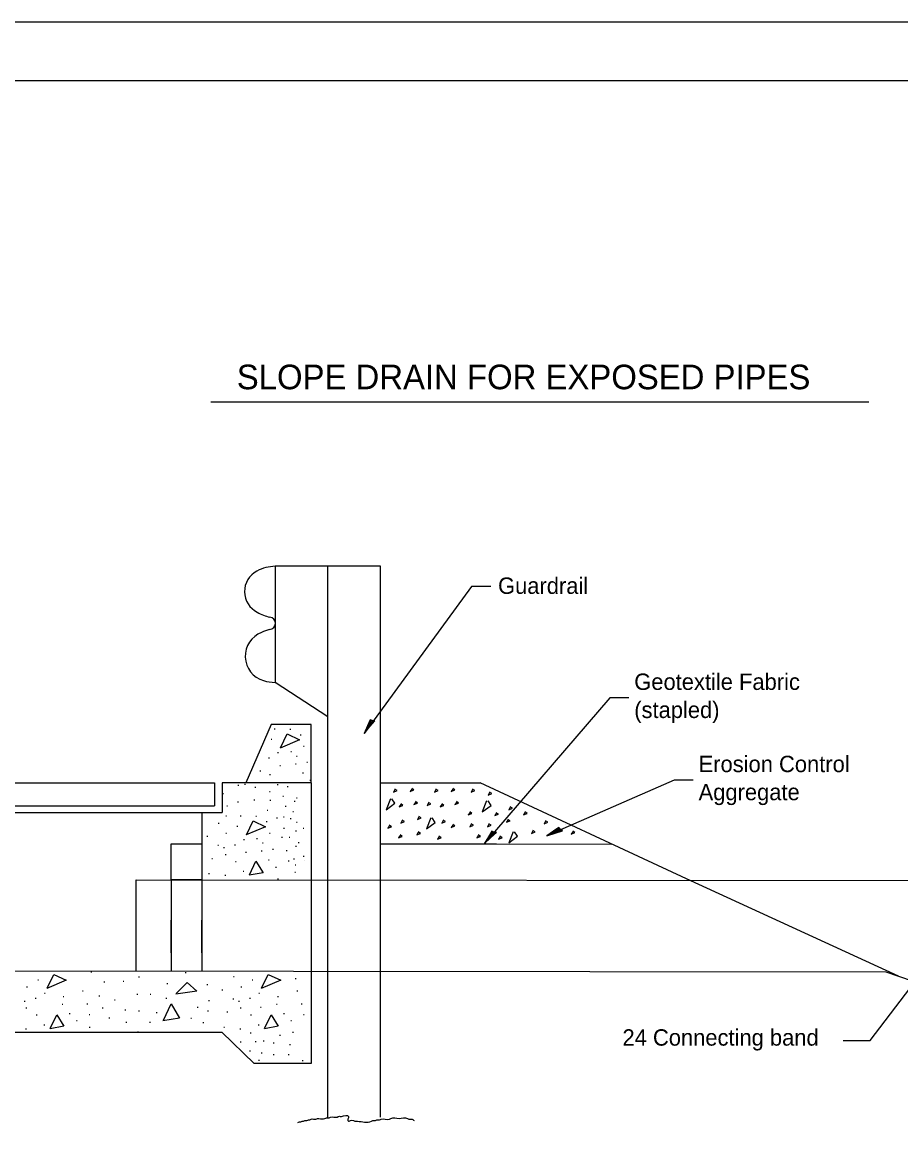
# Model space of a CAD drawing. Extents: x 0 to 2.83, y 0 to 1.83.
# Drawn here: x 0.627 to 1.252, y 1.047 to 1.833 of the extents above; entities that cross this region are included whole.
import ezdxf

# ---------------------------------------------------------------- set-up
doc = ezdxf.new("R2010")
doc.units = 0
for name, color, linetype in [('RD_Pr_Roadway_Notes', 7, 'Continuous'), ('SH_General_Details', 7, 'Continuous'), ('SH_Printer_Plotting_Border', 7, 'Continuous')]:
    doc.layers.add(name, color=color, linetype=linetype)

msp = doc.modelspace()

# ---------------------------------------------------------------- linework, layer by layer
at = {"layer": 'RD_Pr_Roadway_Notes'}
for p, q in [((0.76104, 1.56297), (1.22958, 1.56297)), ((0.94679, 1.43158), (0.87034, 1.32706)), ((0.96033, 1.43158), (0.94679, 1.43158)), ((1.04504, 1.35242), (0.95568, 1.24858)), ((1.05859, 1.35242), (1.04504, 1.35242)), ((1.09085, 1.29391), (1.00029, 1.2541)), ((1.1044, 1.29391), (1.09085, 1.29391)), ((1.23039, 1.10859), (1.28096, 1.17489)), ((1.21136, 1.10859), (1.23039, 1.10859))]:
    msp.add_line(p, q, dxfattribs=at)
for points in [[(0.87602, 1.33615), (0.87446, 1.33667), (0.87271, 1.33243), (0.87034, 1.32706), (0.87429, 1.33194), (0.87792, 1.33611), (0.87602, 1.33615), (0.87486, 1.33628), (0.87237, 1.3304), (0.87699, 1.33569), (0.87529, 1.33552), (0.87395, 1.33294), (0.87576, 1.33511)], [(1.00991, 1.25882), (1.00886, 1.26008), (1.00514, 1.25741), (1.00029, 1.2541), (1.00622, 1.25616), (1.01151, 1.25778), (1.00991, 1.25882), (1.009, 1.25954), (1.00378, 1.25586), (1.01049, 1.25792), (1.00896, 1.25867), (1.00646, 1.25719), (1.00914, 1.25808)], [(0.96256, 1.2568), (0.96109, 1.25753), (0.95877, 1.25358), (0.95568, 1.24858), (0.96027, 1.25287), (0.96444, 1.25649), (0.96256, 1.2568), (0.96144, 1.25709), (0.95816, 1.25161), (0.96346, 1.25621), (0.96176, 1.25628), (0.96007, 1.25391), (0.96216, 1.25581)]]:
    msp.add_lwpolyline(points, dxfattribs=at)
at = {"layer": 'SH_General_Details'}
for p, q in [((2.83333, 1.83333), (-0.00001, 1.83333)), ((0.88192, 1.446), (0.80685, 1.446)), ((0.80685, 1.446), (0.80685, 1.36342)), ((0.84438, 1.31837), (0.84438, 1.446)), ((0.88192, 1.05384), (0.88192, 1.446)), ((0.84438, 1.33884), (0.80685, 1.36342)), ((0.80414, 1.33349), (0.78615, 1.29194)), ((0.83262, 1.33349), (0.80414, 1.33349)), ((0.80627, 1.33032), (0.80693, 1.33032)), ((0.80627, 1.33032), (0.80693, 1.33032)), ((0.8173, 1.33003), (0.81797, 1.33003)), ((0.8173, 1.33003), (0.81797, 1.33003)), ((0.83221, 1.32889), (0.83287, 1.32889)), ((0.83221, 1.32889), (0.83287, 1.32889)), ((0.83262, 1.29194), (0.83262, 1.33349)), ((0.80397, 1.32287), (0.80464, 1.32287)), ((0.80397, 1.32287), (0.80464, 1.32287)), ((0.82481, 1.32614), (0.8254, 1.32614)), ((0.82481, 1.32614), (0.8254, 1.32614)), ((0.8087, 1.31341), (0.80937, 1.31341)), ((0.8087, 1.31341), (0.80937, 1.31341)), ((0.81798, 1.31409), (0.81856, 1.31409)), ((0.81798, 1.31409), (0.81856, 1.31409)), ((0.82709, 1.318), (0.82768, 1.318)), ((0.82709, 1.318), (0.82768, 1.318)), ((0.84438, 1.05384), (0.84438, 1.31837)), ((0.80225, 1.30968), (0.80292, 1.30968)), ((0.80225, 1.30968), (0.80292, 1.30968)), ((0.82131, 1.30543), (0.82198, 1.30543)), ((0.82131, 1.30543), (0.82198, 1.30543)), ((0.82203, 1.31097), (0.8227, 1.31097)), ((0.82203, 1.31097), (0.8227, 1.31097)), ((0.82937, 1.3066), (0.82995, 1.3066)), ((0.82937, 1.3066), (0.82995, 1.3066)), ((0.7961, 1.30055), (0.79677, 1.30055)), ((0.7961, 1.30055), (0.79677, 1.30055)), ((0.80283, 1.29784), (0.80349, 1.29784)), ((0.80283, 1.29784), (0.80349, 1.29784)), ((0.81016, 1.30432), (0.81074, 1.30432)), ((0.81016, 1.30432), (0.81074, 1.30432)), ((0.82633, 1.29898), (0.827, 1.29898)), ((0.82633, 1.29898), (0.827, 1.29898)), ((0.28708, 1.29194), (0.76384, 1.29194)), ((0.76384, 1.29194), (0.76384, 1.27542)), ((0.83262, 1.29194), (0.76931, 1.29194)), ((0.76931, 1.29194), (0.76931, 1.27073)), ((0.7803, 1.29023), (0.78097, 1.29023)), ((0.78518, 1.29094), (0.78585, 1.29094)), ((0.80827, 1.29082), (0.80894, 1.29082)), ((0.80827, 1.29082), (0.80894, 1.29082)), ((0.83149, 1.29383), (0.83216, 1.29383)), ((0.83149, 1.29383), (0.83216, 1.29383)), ((0.83262, 1.29194), (0.83262, 1.09205)), ((0.88192, 1.29194), (0.95279, 1.29194)), ((0.95279, 1.29194), (0.95279, 1.29194)), ((1.09978, 1.22348), (0.95279, 1.29194)), ((0.76946, 1.28421), (0.77013, 1.28421)), ((0.79248, 1.2888), (0.79315, 1.2888)), ((0.80285, 1.28577), (0.80343, 1.28577)), ((0.81229, 1.28251), (0.81287, 1.28251)), ((0.81541, 1.28937), (0.81608, 1.28937)), ((0.28864, 1.27542), (0.76384, 1.27542)), ((0.77242, 1.27561), (0.77309, 1.27561)), ((0.78016, 1.27833), (0.78083, 1.27833)), ((0.79177, 1.27991), (0.79243, 1.27991)), ((0.80309, 1.27962), (0.80376, 1.27962)), ((0.81412, 1.27532), (0.81479, 1.27532)), ((0.82055, 1.27874), (0.82114, 1.27874)), ((0.82201, 1.2812), (0.82267, 1.2812)), ((0.28144, 1.27073), (0.76931, 1.27073)), ((0.75481, 1.27073), (0.75481, 1.2235)), ((0.7717, 1.26845), (0.77237, 1.26845)), ((0.78202, 1.26845), (0.78269, 1.26845)), ((0.79306, 1.26816), (0.79372, 1.26816)), ((0.80122, 1.27241), (0.8018, 1.27241)), ((0.80796, 1.26701), (0.80863, 1.26701)), ((0.81282, 1.26771), (0.8134, 1.26771)), ((0.81756, 1.26658), (0.81823, 1.26658)), ((0.81947, 1.27147), (0.82005, 1.27147)), ((0.76645, 1.26329), (0.76712, 1.26329)), ((0.77973, 1.26099), (0.7804, 1.26099)), ((0.80057, 1.26427), (0.80115, 1.26427)), ((0.81294, 1.25971), (0.81353, 1.25971)), ((0.82206, 1.26394), (0.82264, 1.26394)), ((0.82688, 1.25956), (0.82739, 1.25956)), ((1.0136, 1.26191), (1.0136, 1.26191)), ((0.75828, 1.25383), (0.75895, 1.25383)), ((0.7717, 1.25598), (0.77237, 1.25598)), ((0.78446, 1.25154), (0.78513, 1.25154)), ((0.79373, 1.25222), (0.79432, 1.25222)), ((0.80285, 1.25613), (0.80343, 1.25613)), ((0.81154, 1.25325), (0.81221, 1.25325)), ((0.81683, 1.25316), (0.81742, 1.25316)), ((0.82143, 1.25768), (0.82201, 1.25768)), ((0.76602, 1.24752), (0.76669, 1.24752)), ((0.77013, 1.2458), (0.77079, 1.2458)), ((0.77801, 1.24781), (0.77868, 1.24781)), ((0.78592, 1.24244), (0.7865, 1.24244)), ((0.79707, 1.24356), (0.79774, 1.24356)), ((0.79779, 1.2491), (0.79845, 1.2491)), ((0.80513, 1.24472), (0.80571, 1.24472)), ((0.8147, 1.2438), (0.81536, 1.2438)), ((0.82143, 1.24676), (0.82201, 1.24676)), ((0.8233, 1.24953), (0.82396, 1.24953)), ((0.88192, 1.24858), (0.96455, 1.24858)), ((0.88193, 1.24843), (1.04656, 1.24827)), ((0.76172, 1.23811), (0.76239, 1.23811)), ((0.77127, 1.24098), (0.77194, 1.24098)), ((0.77858, 1.23596), (0.77925, 1.23596)), ((0.80209, 1.23711), (0.80275, 1.23711)), ((0.81627, 1.23639), (0.81694, 1.23639)), ((0.82005, 1.23786), (0.82063, 1.23786)), ((0.82695, 1.23962), (0.82753, 1.23962)), ((0.82745, 1.23692), (0.82759, 1.23692)), ((0.75957, 1.22737), (0.76024, 1.22737)), ((0.78403, 1.22894), (0.78469, 1.22894)), ((0.80725, 1.23195), (0.80791, 1.23195)), ((0.82093, 1.22827), (0.82151, 1.22827)), ((0.82105, 1.23364), (0.82164, 1.23364)), ((0.70804, 1.2229), (1.2639, 1.22248)), ((0.70804, 1.15792), (0.70804, 1.2229)), ((0.73292, 1.22294), (0.73292, 1.15805)), ((0.75481, 1.22297), (0.75481, 1.15805)), ((0.77113, 1.22608), (0.7718, 1.22608)), ((0.80854, 1.22364), (0.8092, 1.22364)), ((1.25068, 1.15426), (1.09978, 1.22348)), ((0.29405, 1.15835), (1.2416, 1.1573)), ((0.67571, 1.15731), (0.67638, 1.15731)), ((0.74278, 1.15688), (0.74345, 1.15688)), ((1.2416, 1.1573), (1.48366, 1.07603)), ((0.63788, 1.15172), (0.63854, 1.15172)), ((0.68503, 1.15029), (0.68569, 1.15029)), ((0.69864, 1.15086), (0.69931, 1.15086)), ((0.70968, 1.15373), (0.71034, 1.15373)), ((0.72974, 1.14914), (0.73041, 1.14914)), ((0.75826, 1.14828), (0.75893, 1.14828)), ((0.77718, 1.15401), (0.77784, 1.15401)), ((0.79046, 1.15172), (0.79112, 1.15172)), ((0.82114, 1.15253), (0.82181, 1.15253)), ((0.62985, 1.1467), (0.63052, 1.1467)), ((0.64261, 1.14226), (0.64327, 1.14226)), ((0.66969, 1.14398), (0.67036, 1.14398)), ((0.68144, 1.14026), (0.68211, 1.14026)), ((0.70839, 1.1414), (0.70905, 1.1414)), ((0.71784, 1.1414), (0.71851, 1.1414)), ((0.76901, 1.14455), (0.76967, 1.14455)), ((0.78243, 1.1467), (0.7831, 1.1467)), ((0.79519, 1.14226), (0.79585, 1.14226)), ((0.82227, 1.14398), (0.82294, 1.14398)), ((0.62827, 1.13653), (0.62894, 1.13653)), ((0.63616, 1.13854), (0.63682, 1.13854)), ((0.65522, 1.13429), (0.65588, 1.13429)), ((0.65593, 1.13983), (0.6566, 1.13983)), ((0.67284, 1.13452), (0.67351, 1.13452)), ((0.69248, 1.13753), (0.69314, 1.13753)), ((0.72902, 1.13854), (0.72969, 1.13854)), ((0.75955, 1.1371), (0.76022, 1.1371)), ((0.77675, 1.13825), (0.77741, 1.13825)), ((0.78085, 1.13653), (0.78152, 1.13653)), ((0.78874, 1.13854), (0.7894, 1.13854)), ((0.79639, 1.13233), (0.79706, 1.13233)), ((0.8078, 1.13429), (0.80846, 1.13429)), ((0.80851, 1.13983), (0.80918, 1.13983)), ((0.82542, 1.13452), (0.82609, 1.13452)), ((0.62942, 1.13171), (0.63009, 1.13171)), ((0.63673, 1.12669), (0.6374, 1.12669)), ((0.66023, 1.12784), (0.6609, 1.12784)), ((0.67442, 1.12712), (0.67509, 1.12712)), ((0.68374, 1.13168), (0.68441, 1.13168)), ((0.68847, 1.12469), (0.68913, 1.12469)), ((0.70002, 1.13038), (0.70069, 1.13038)), ((0.70967, 1.12956), (0.71034, 1.12956)), ((0.72214, 1.12841), (0.72281, 1.12841)), ((0.75138, 1.13228), (0.75205, 1.13228)), ((0.75883, 1.12956), (0.7595, 1.12956)), ((0.77245, 1.12884), (0.77311, 1.12884)), ((0.782, 1.13171), (0.78267, 1.13171)), ((0.78931, 1.12669), (0.78998, 1.12669)), ((0.81281, 1.12784), (0.81348, 1.12784)), ((0.827, 1.12712), (0.82767, 1.12712)), ((0.62928, 1.1168), (0.62994, 1.1168)), ((0.64217, 1.11967), (0.64284, 1.11967)), ((0.66539, 1.12268), (0.66606, 1.12268)), ((0.67462, 1.118), (0.67529, 1.118)), ((0.70065, 1.12153), (0.70131, 1.12153)), ((0.71756, 1.12153), (0.71822, 1.12153)), ((0.74679, 1.1244), (0.74746, 1.1244)), ((0.75554, 1.12125), (0.7562, 1.12125)), ((0.7703, 1.11809), (0.77096, 1.11809)), ((0.78186, 1.1168), (0.78252, 1.1168)), ((0.79475, 1.11967), (0.79542, 1.11967)), ((0.81797, 1.12268), (0.81864, 1.12268)), ((0.24806, 1.11491), (0.76896, 1.11438)), ((0.70896, 1.11465), (0.70963, 1.11465)), ((0.76896, 1.11438), (0.79204, 1.09205)), ((0.78923, 1.11409), (0.7899, 1.11409)), ((0.80995, 1.11236), (0.81061, 1.11236)), ((0.81926, 1.11437), (0.81993, 1.11437)), ((0.78207, 1.10757), (0.78273, 1.10757)), ((0.78858, 1.10106), (0.78925, 1.10106)), ((0.79275, 1.10777), (0.79342, 1.10777)), ((0.79835, 1.10822), (0.79902, 1.10822)), ((0.8055, 1.10691), (0.80617, 1.10691)), ((0.81723, 1.10562), (0.8179, 1.10562)), ((0.79509, 1.09454), (0.79576, 1.09454)), ((0.79705, 1.09975), (0.79771, 1.09975)), ((0.80551, 1.09845), (0.80618, 1.09845)), ((0.81625, 1.0986), (0.81692, 1.0986)), ((0.82614, 1.0943), (0.82681, 1.0943)), ((0.83262, 1.09205), (0.79204, 1.09205))]:
    msp.add_line(p, q, dxfattribs=at)
for points in [[(0.16666, 1.79167), (2.79166, 1.79167), (2.79166, 0.04167), (0.16666, 0.04167)], [(0.75481, 1.22296), (0.73292, 1.22296), (0.73292, 1.24858), (0.75481, 1.24858)]]:
    msp.add_lwpolyline(points, close=True, dxfattribs=at)
for points in [[(0.81067, 1.31685), (0.81551, 1.3267), (0.82436, 1.32253), (0.81057, 1.31665)], [(0.81067, 1.31685), (0.81551, 1.3267), (0.82436, 1.32253), (0.81057, 1.31665)], [(0.89211, 1.28689), (0.89106, 1.28532), (0.89369, 1.28637), (0.89211, 1.28742)], [(0.90417, 1.28742), (0.90312, 1.28584), (0.90574, 1.28689), (0.90417, 1.28794)], [(0.92128, 1.28689), (0.92023, 1.28532), (0.92285, 1.28637), (0.92128, 1.28742)], [(0.93333, 1.28742), (0.93229, 1.28584), (0.93491, 1.28689), (0.93333, 1.28794)], [(0.94748, 1.28689), (0.94644, 1.28532), (0.94906, 1.28637), (0.94748, 1.28742)], [(0.95954, 1.28479), (0.95849, 1.28322), (0.96111, 1.28427), (0.95954, 1.28532)], [(0.88897, 1.2806), (0.88583, 1.27273), (0.89211, 1.27745), (0.89002, 1.2806)], [(0.89631, 1.27641), (0.89526, 1.27483), (0.89788, 1.27588), (0.89631, 1.27693)], [(0.90679, 1.27798), (0.90574, 1.27641), (0.90836, 1.27745), (0.90679, 1.2785)], [(0.91614, 1.27738), (0.91509, 1.27581), (0.91771, 1.27686), (0.91614, 1.27791)], [(0.92547, 1.27641), (0.92442, 1.27483), (0.92705, 1.27588), (0.92547, 1.27693)], [(0.93595, 1.27798), (0.93491, 1.27641), (0.93753, 1.27745), (0.93595, 1.2785)], [(0.95744, 1.27903), (0.9543, 1.27116), (0.96059, 1.27588), (0.95849, 1.27903)], [(0.97421, 1.27431), (0.97316, 1.27273), (0.97578, 1.27378), (0.97421, 1.27483)], [(0.90923, 1.26749), (0.90818, 1.26592), (0.9108, 1.26697), (0.90923, 1.26802)], [(0.91775, 1.26691), (0.9146, 1.25905), (0.92089, 1.26376), (0.91879, 1.26691)], [(0.94539, 1.27064), (0.94434, 1.26907), (0.94696, 1.27011), (0.94539, 1.27116)], [(0.96425, 1.27012), (0.96321, 1.26854), (0.96583, 1.26959), (0.96425, 1.27064)], [(0.98469, 1.27064), (0.98364, 1.26907), (0.98627, 1.27011), (0.98469, 1.27116)], [(0.78643, 1.25498), (0.79127, 1.26483), (0.80012, 1.26066), (0.78632, 1.25478)], [(0.88806, 1.26118), (0.88701, 1.2596), (0.88963, 1.26065), (0.88806, 1.2617)], [(0.89735, 1.26487), (0.89631, 1.2633), (0.89893, 1.26435), (0.89735, 1.2654)], [(0.92652, 1.26487), (0.92547, 1.2633), (0.92809, 1.26435), (0.92652, 1.2654)], [(0.93333, 1.26173), (0.93229, 1.26015), (0.93491, 1.2612), (0.93333, 1.26225)], [(0.94644, 1.26225), (0.94539, 1.26068), (0.94801, 1.26173), (0.94644, 1.26277)], [(0.95901, 1.26225), (0.95796, 1.26068), (0.96059, 1.26173), (0.95901, 1.26277)], [(0.97264, 1.2654), (0.97159, 1.26382), (0.97421, 1.26487), (0.97264, 1.26592)], [(0.99937, 1.26435), (0.99832, 1.26277), (1.00094, 1.26382), (0.99937, 1.26487)], [(0.89582, 1.25434), (0.89477, 1.25277), (0.8974, 1.25382), (0.89582, 1.25487)], [(0.9087, 1.25648), (0.90765, 1.25491), (0.91028, 1.25596), (0.9087, 1.25701)], [(0.92347, 1.25335), (0.92243, 1.25178), (0.92505, 1.25283), (0.92347, 1.25388)], [(0.95146, 1.2543), (0.95041, 1.25272), (0.95303, 1.25377), (0.95146, 1.25482)], [(0.96687, 1.25334), (0.96583, 1.25176), (0.96845, 1.25281), (0.96687, 1.25386)], [(0.97631, 1.25701), (0.97316, 1.24914), (0.97945, 1.25386), (0.97735, 1.25701)], [(0.99046, 1.25753), (0.98941, 1.25596), (0.99203, 1.25701), (0.99046, 1.25805)], [(1.01876, 1.25701), (1.01771, 1.25543), (1.02033, 1.25648), (1.01876, 1.25753)], [(0.7886, 1.22644), (0.79327, 1.23612), (0.79828, 1.22794), (0.78851, 1.22609)], [(0.73292, 1.21856), (0.73292, 1.19741)], [(0.75481, 1.21859), (0.75481, 1.19741)], [(0.73292, 1.17081), (0.73292, 1.19415)], [(0.75481, 1.17084), (0.75481, 1.19415)], [(0.73292, 1.16737), (0.73292, 1.15805)], [(0.75481, 1.1674), (0.75481, 1.15805)], [(0.64458, 1.14571), (0.64942, 1.15556), (0.65826, 1.15138), (0.64447, 1.1455)], [(0.73637, 1.14187), (0.74439, 1.14988), (0.75106, 1.14371), (0.73623, 1.14153)], [(0.79716, 1.14571), (0.802, 1.15556), (0.81084, 1.15138), (0.79705, 1.1455)], [(0.72753, 1.12301), (0.73287, 1.13452), (0.73888, 1.12451), (0.72686, 1.1225)], [(0.64675, 1.11716), (0.65142, 1.12684), (0.65643, 1.11867), (0.64666, 1.11682)], [(0.79933, 1.11716), (0.804, 1.12684), (0.80901, 1.11867), (0.79924, 1.11682)]]:
    msp.add_lwpolyline(points, dxfattribs=at)
for centre, radius, start, end in [((0.80152, 1.42804), 0.01643, 117.37899, 243.58967), ((0.80734, 1.41774), 0.02826, 91.00685, 118.25651), ((0.81014, 1.44137), 0.03225, 240.39599, 257.56167), ((0.80269, 1.40545), 0.00445, 273.46964, 83.42599), ((0.80743, 1.38019), 0.02129, 102.12332, 118.43815), ((0.80373, 1.38202), 0.01808, 110.88573, 253.63424), ((0.80616, 1.38644), 0.02303, 250.93115, 271.69598)]:
    msp.add_arc(centre, radius, start, end, dxfattribs=at)
msp.add_spline([(0.82317, 1.0501), (0.82416, 1.0506), (0.82514, 1.0506), (0.82612, 1.05108), (0.82711, 1.05108), (0.8281, 1.05158), (0.82957, 1.05158), (0.83056, 1.05207), (0.83154, 1.05207), (0.83253, 1.05256), (0.83598, 1.05256), (0.83697, 1.05306), (0.83795, 1.05306), (0.84239, 1.05306), (0.84337, 1.05355), (0.84534, 1.05355), (0.84633, 1.05404), (0.85125, 1.05404), (0.85223, 1.05454), (0.85322, 1.05454), (0.85421, 1.05454), (0.85914, 1.05454), (0.85914, 1.05355), (0.85864, 1.05256), (0.85864, 1.05158), (0.85962, 1.05108), (0.86061, 1.05158), (0.86258, 1.05158), (0.86357, 1.05108), (0.86455, 1.05108), (0.86554, 1.05108), (0.87539, 1.05108), (0.87638, 1.05158), (0.87835, 1.05158), (0.87933, 1.05207), (0.88032, 1.05207), (0.8813, 1.05207), (0.88229, 1.05256), (0.8882, 1.05256), (0.88919, 1.05306), (0.8951, 1.05306), (0.90101, 1.05306), (0.902, 1.05256), (0.90396, 1.05256), (0.90594, 1.05158)], degree=3, dxfattribs=at)
at = {"layer": 'SH_Printer_Plotting_Border'}
msp.add_lwpolyline([(-0.00001, 0), (2.83333, 0), (2.83333, 1.83333), (-0.00001, 1.83333)], close=True, dxfattribs=at)

# ---------------------------------------------------------------- texts
at = {"layer": 'RD_Pr_Roadway_Notes'}
for s, height, p in [('SLOPE DRAIN FOR EXPOSED PIPES', 0.0175, (0.7796, 1.57203)), ('Guardrail', 0.011667, (0.96558, 1.42639)), ('Geotextile Fabric', 0.0116667, (1.06254, 1.35802)), ('(stapled)', 0.011667, (1.06254, 1.33802)), ('Erosion Control', 0.0116667, (1.10835, 1.29951)), ('Aggregate', 0.011667, (1.10835, 1.27951)), ('24 Connecting band', 0.0116667, (1.05416, 1.10485))]:
    msp.add_text(s, height=height, dxfattribs=at).set_placement(p)

doc.saveas('drawing.dxf')
